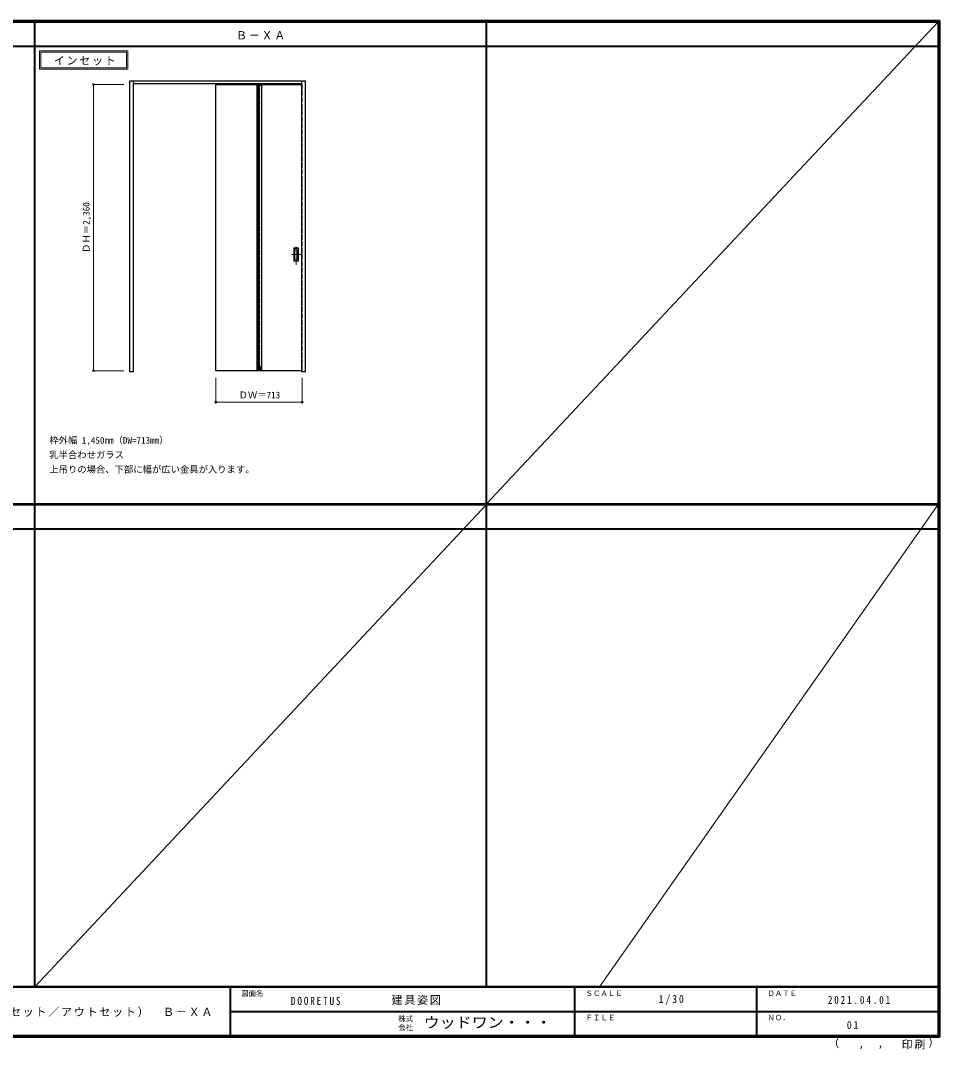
# Model space of a CAD drawing. Units: millimetres, scale not verified. Extents: x -6000 to 5700, y -4307 to 4175.
# Drawn here: x -1880 to 5700, y -4307 to 4175 of the extents above; entities that cross this region are included whole.
import ezdxf
from ezdxf.enums import TextEntityAlignment as Align

# ---------------------------------------------------------------- set-up
doc = ezdxf.new("R2010")
doc.units = ezdxf.units.MM
doc.header["$LTSCALE"] = 30
doc.header["$PDMODE"] = 32
doc.header["$PDSIZE"] = 15
doc.linetypes.add('CHAIN1', pattern=[8, 5, -1, 1, -1])
doc.linetypes.add('DASHED1', pattern=[1.8, 1.2, -0.6])
for name, color, linetype, lineweight in [('0-2_扉', 3, 'Continuous', 25), ('0-3_仕上げ', 4, 'DASHED1', 9), ('0-4_枠', 3, 'Continuous', 25), ('0-6_引手', 7, 'Continuous', 18), ('0-A_文字', 7, 'Continuous', 18), ('0-B_寸法', 4, 'Continuous', 9), ('0-F', 7, 'Continuous', 18), ('F-1_枠', 6, 'Continuous', 40)]:
    doc.layers.add(name, color=color, linetype=linetype, lineweight=lineweight)
doc.layers.add('F-A_文字', color=7, linetype='Continuous')
doc.styles.add('ＭＳ ゴシック', font='')
doc.styles.get('ＭＳ ゴシック').set_extended_font_data('MS Gothic')

msp = doc.modelspace()

# ---------------------------------------------------------------- linework, layer by layer
at = {"layer": '0-2_扉', "color": 4, "linetype": 'DASHED1', "lineweight": 9}
for p, q in [((440.52, 3648.75), (443.52, 3648.75)), ((443.52, 3648.75), (443.52, 1288.75)), ((443.52, 1288.75), (440.52, 1288.75))]:
    msp.add_line(p, q, dxfattribs=at)
at = {"layer": '0-2_扉'}
msp.add_lwpolyline([(440.52, 1288.75), (-269.48, 1288.75), (-269.48, 3648.75), (440.52, 3648.75)], dxfattribs=at)
at = {"layer": '0-3_仕上げ', "color": 3, "linetype": 'Continuous', "lineweight": 25}
for p, q in [((68.02, 3648.75), (68.02, 1288.75)), ((106.02, 3648.75), (106.02, 1288.75))]:
    msp.add_line(p, q, dxfattribs=at)
at = {"layer": '0-3_仕上げ', "color": 7, "linetype": 'Continuous', "lineweight": 18}
for p, q in [((68.02, 3640.75), (106.02, 3640.75)), ((68.02, 1296.75), (106.02, 1296.75))]:
    msp.add_line(p, q, dxfattribs=at)
at = {"layer": '0-3_仕上げ'}
for p, q in [((68.02, 3635.64), (73.13, 3640.75)), ((68.02, 3625.74), (83.03, 3640.75)), ((68.02, 3615.84), (92.93, 3640.75)), ((68.02, 3605.94), (102.83, 3640.75)), ((68.02, 3596.04), (106.02, 3634.04)), ((68.02, 3586.14), (106.02, 3624.14)), ((68.02, 3576.24), (106.02, 3614.24)), ((68.02, 3566.34), (106.02, 3604.34)), ((68.02, 3556.44), (106.02, 3594.44)), ((68.02, 3546.54), (106.02, 3584.54)), ((68.02, 3536.64), (106.02, 3574.64)), ((68.02, 3526.74), (106.02, 3564.74)), ((68.02, 3516.84), (106.02, 3554.84)), ((68.02, 3506.94), (106.02, 3544.94)), ((68.02, 3497.04), (106.02, 3535.04)), ((68.02, 3487.14), (106.02, 3525.14)), ((68.02, 3477.24), (106.02, 3515.24)), ((68.02, 3467.35), (106.02, 3505.35)), ((68.02, 3457.45), (106.02, 3495.45)), ((68.02, 3447.55), (106.02, 3485.55)), ((68.02, 3437.65), (106.02, 3475.65)), ((68.02, 3427.75), (106.02, 3465.75)), ((68.02, 3417.85), (106.02, 3455.85)), ((68.02, 3407.95), (106.02, 3445.95)), ((68.02, 3398.05), (106.02, 3436.05)), ((68.02, 3388.15), (106.02, 3426.15)), ((68.02, 3378.25), (106.02, 3416.25)), ((68.02, 3368.35), (106.02, 3406.35)), ((68.02, 3358.45), (106.02, 3396.45)), ((68.02, 3348.55), (106.02, 3386.55)), ((68.02, 3338.65), (106.02, 3376.65)), ((68.02, 3328.75), (106.02, 3366.75)), ((68.02, 3318.85), (106.02, 3356.85)), ((68.02, 3308.95), (106.02, 3346.95)), ((68.02, 3299.05), (106.02, 3337.05)), ((68.02, 3289.15), (106.02, 3327.15)), ((68.02, 3279.25), (106.02, 3317.25)), ((68.02, 3269.36), (106.02, 3307.36)), ((68.02, 3259.46), (106.02, 3297.46)), ((68.02, 3249.56), (106.02, 3287.56)), ((68.02, 3239.66), (106.02, 3277.66)), ((68.02, 3229.76), (106.02, 3267.76)), ((68.02, 3219.86), (106.02, 3257.86)), ((68.02, 3209.96), (106.02, 3247.96)), ((68.02, 3200.06), (106.02, 3238.06)), ((68.02, 3190.16), (106.02, 3228.16)), ((68.02, 3180.26), (106.02, 3218.26)), ((68.02, 3170.36), (106.02, 3208.36)), ((68.02, 3160.46), (106.02, 3198.46)), ((68.02, 3150.56), (106.02, 3188.56)), ((68.02, 3140.66), (106.02, 3178.66)), ((68.02, 3130.76), (106.02, 3168.76)), ((68.02, 3120.86), (106.02, 3158.86)), ((68.02, 3110.96), (106.02, 3148.96)), ((68.02, 3101.06), (106.02, 3139.06)), ((68.02, 3091.16), (106.02, 3129.16)), ((68.02, 3081.27), (106.02, 3119.27)), ((68.02, 3071.37), (106.02, 3109.37)), ((68.02, 3061.47), (106.02, 3099.47)), ((68.02, 3051.57), (106.02, 3089.57)), ((68.02, 3041.67), (106.02, 3079.67)), ((68.02, 3031.77), (106.02, 3069.77)), ((68.02, 3021.87), (106.02, 3059.87)), ((68.02, 3011.97), (106.02, 3049.97)), ((68.02, 3002.07), (106.02, 3040.07)), ((68.02, 2992.17), (106.02, 3030.17)), ((68.02, 2982.27), (106.02, 3020.27)), ((68.02, 2972.37), (106.02, 3010.37)), ((68.02, 2962.47), (106.02, 3000.47)), ((68.02, 2952.57), (106.02, 2990.57)), ((68.02, 2942.67), (106.02, 2980.67)), ((68.02, 2932.77), (106.02, 2970.77)), ((68.02, 2922.87), (106.02, 2960.87)), ((68.02, 2912.97), (106.02, 2950.97)), ((68.02, 2903.07), (106.02, 2941.07)), ((68.02, 2893.17), (106.02, 2931.17)), ((68.02, 2883.28), (106.02, 2921.28)), ((68.02, 2873.38), (106.02, 2911.38)), ((68.02, 2863.48), (106.02, 2901.48)), ((68.02, 2853.58), (106.02, 2891.58)), ((68.02, 2843.68), (106.02, 2881.68)), ((68.02, 2833.78), (106.02, 2871.78)), ((68.02, 2823.88), (106.02, 2861.88)), ((68.02, 2813.98), (106.02, 2851.98)), ((68.02, 2804.08), (106.02, 2842.08)), ((68.02, 2794.18), (106.02, 2832.18)), ((68.02, 2784.28), (106.02, 2822.28)), ((68.02, 2774.38), (106.02, 2812.38)), ((68.02, 2764.48), (106.02, 2802.48)), ((68.02, 2754.58), (106.02, 2792.58)), ((68.02, 2744.68), (106.02, 2782.68)), ((68.02, 2734.78), (106.02, 2772.78)), ((68.02, 2724.88), (106.02, 2762.88)), ((68.02, 2714.98), (106.02, 2752.98)), ((68.02, 2705.08), (106.02, 2743.08)), ((68.02, 2695.18), (106.02, 2733.18)), ((68.02, 2685.29), (106.02, 2723.29)), ((68.02, 2675.39), (106.02, 2713.39)), ((68.02, 2665.49), (106.02, 2703.49)), ((68.02, 2655.59), (106.02, 2693.59)), ((68.02, 2645.69), (106.02, 2683.69)), ((68.02, 2635.79), (106.02, 2673.79)), ((68.02, 2625.89), (106.02, 2663.89)), ((68.02, 2615.99), (106.02, 2653.99)), ((68.02, 2606.09), (106.02, 2644.09)), ((68.02, 2596.19), (106.02, 2634.19)), ((68.02, 2586.29), (106.02, 2624.29)), ((68.02, 2576.39), (106.02, 2614.39)), ((68.02, 2566.49), (106.02, 2604.49)), ((68.02, 2556.59), (106.02, 2594.59)), ((68.02, 2546.69), (106.02, 2584.69)), ((68.02, 2536.79), (106.02, 2574.79)), ((68.02, 2526.89), (106.02, 2564.89)), ((68.02, 2516.99), (106.02, 2554.99)), ((68.02, 2507.09), (106.02, 2545.09)), ((68.02, 2497.19), (106.02, 2535.19)), ((68.02, 2487.3), (106.02, 2525.3)), ((68.02, 2477.4), (106.02, 2515.4)), ((68.02, 2467.5), (106.02, 2505.5)), ((68.02, 2457.6), (106.02, 2495.6)), ((68.02, 2447.7), (106.02, 2485.7)), ((68.02, 2437.8), (106.02, 2475.8)), ((68.02, 2427.9), (106.02, 2465.9)), ((68.02, 2418), (106.02, 2456)), ((68.02, 2408.1), (106.02, 2446.1)), ((68.02, 2398.2), (106.02, 2436.2)), ((68.02, 2388.3), (106.02, 2426.3)), ((68.02, 2378.4), (106.02, 2416.4)), ((68.02, 2368.5), (106.02, 2406.5)), ((68.02, 2358.6), (106.02, 2396.6)), ((68.02, 2348.7), (106.02, 2386.7)), ((68.02, 2338.8), (106.02, 2376.8)), ((68.02, 2328.9), (106.02, 2366.9)), ((68.02, 2319), (106.02, 2357)), ((68.02, 2309.1), (106.02, 2347.1)), ((68.02, 2299.2), (106.02, 2337.2)), ((68.02, 2289.31), (106.02, 2327.31)), ((68.02, 2279.41), (106.02, 2317.41)), ((68.02, 2269.51), (106.02, 2307.51)), ((68.02, 2259.61), (106.02, 2297.61)), ((68.02, 2249.71), (106.02, 2287.71)), ((68.02, 2239.81), (106.02, 2277.81)), ((68.02, 2229.91), (106.02, 2267.91)), ((68.02, 2220.01), (106.02, 2258.01)), ((68.02, 2210.11), (106.02, 2248.11)), ((68.02, 2200.21), (106.02, 2238.21)), ((68.02, 2190.31), (106.02, 2228.31)), ((68.02, 2180.41), (106.02, 2218.41)), ((68.02, 2170.51), (106.02, 2208.51)), ((68.02, 2160.61), (106.02, 2198.61)), ((68.02, 2150.71), (106.02, 2188.71)), ((68.02, 2140.81), (106.02, 2178.81)), ((68.02, 2130.91), (106.02, 2168.91)), ((68.02, 2121.01), (106.02, 2159.01)), ((68.02, 2111.11), (106.02, 2149.11)), ((68.02, 2101.22), (106.02, 2139.22)), ((68.02, 2091.32), (106.02, 2129.32)), ((68.02, 2081.42), (106.02, 2119.42)), ((68.02, 2071.52), (106.02, 2109.52)), ((68.02, 2061.62), (106.02, 2099.62)), ((68.02, 2051.72), (106.02, 2089.72)), ((68.02, 2041.82), (106.02, 2079.82)), ((68.02, 2031.92), (106.02, 2069.92)), ((68.02, 2022.02), (106.02, 2060.02)), ((68.02, 2012.12), (106.02, 2050.12)), ((68.02, 2002.22), (106.02, 2040.22)), ((68.02, 1992.32), (106.02, 2030.32)), ((68.02, 1982.42), (106.02, 2020.42)), ((68.02, 1972.52), (106.02, 2010.52)), ((68.02, 1962.62), (106.02, 2000.62)), ((68.02, 1952.72), (106.02, 1990.72)), ((68.02, 1942.82), (106.02, 1980.82)), ((68.02, 1932.92), (106.02, 1970.92)), ((68.02, 1923.02), (106.02, 1961.02)), ((68.02, 1913.12), (106.02, 1951.12)), ((68.02, 1903.23), (106.02, 1941.23)), ((68.02, 1893.33), (106.02, 1931.33)), ((68.02, 1883.43), (106.02, 1921.43)), ((68.02, 1873.53), (106.02, 1911.53)), ((68.02, 1863.63), (106.02, 1901.63)), ((68.02, 1853.73), (106.02, 1891.73)), ((68.02, 1843.83), (106.02, 1881.83)), ((68.02, 1833.93), (106.02, 1871.93)), ((68.02, 1824.03), (106.02, 1862.03)), ((68.02, 1814.13), (106.02, 1852.13)), ((68.02, 1804.23), (106.02, 1842.23)), ((68.02, 1794.33), (106.02, 1832.33)), ((68.02, 1784.43), (106.02, 1822.43)), ((68.02, 1774.53), (106.02, 1812.53)), ((68.02, 1764.63), (106.02, 1802.63)), ((68.02, 1754.73), (106.02, 1792.73)), ((68.02, 1744.83), (106.02, 1782.83)), ((68.02, 1734.93), (106.02, 1772.93)), ((68.02, 1725.03), (106.02, 1763.03)), ((68.02, 1715.13), (106.02, 1753.13)), ((68.02, 1705.24), (106.02, 1743.24)), ((68.02, 1695.34), (106.02, 1733.34)), ((68.02, 1685.44), (106.02, 1723.44)), ((68.02, 1675.54), (106.02, 1713.54)), ((68.02, 1665.64), (106.02, 1703.64)), ((68.02, 1655.74), (106.02, 1693.74)), ((68.02, 1645.84), (106.02, 1683.84)), ((68.02, 1635.94), (106.02, 1673.94)), ((68.02, 1626.04), (106.02, 1664.04)), ((68.02, 1616.14), (106.02, 1654.14)), ((68.02, 1606.24), (106.02, 1644.24)), ((68.02, 1596.34), (106.02, 1634.34)), ((68.02, 1586.44), (106.02, 1624.44)), ((68.02, 1576.54), (106.02, 1614.54)), ((68.02, 1566.64), (106.02, 1604.64)), ((68.02, 1556.74), (106.02, 1594.74)), ((68.02, 1546.84), (106.02, 1584.84)), ((68.02, 1536.94), (106.02, 1574.94)), ((68.02, 1527.04), (106.02, 1565.04)), ((68.02, 1517.14), (106.02, 1555.14)), ((68.02, 1507.25), (106.02, 1545.25)), ((68.02, 1497.35), (106.02, 1535.35)), ((68.02, 1487.45), (106.02, 1525.45)), ((68.02, 1477.55), (106.02, 1515.55)), ((68.02, 1467.65), (106.02, 1505.65)), ((68.02, 1457.75), (106.02, 1495.75)), ((68.02, 1447.85), (106.02, 1485.85)), ((68.02, 1437.95), (106.02, 1475.95)), ((68.02, 1428.05), (106.02, 1466.05)), ((68.02, 1418.15), (106.02, 1456.15)), ((68.02, 1408.25), (106.02, 1446.25)), ((68.02, 1398.35), (106.02, 1436.35)), ((68.02, 1388.45), (106.02, 1426.45)), ((68.02, 1378.55), (106.02, 1416.55)), ((68.02, 1368.65), (106.02, 1406.65)), ((68.02, 1358.75), (106.02, 1396.75)), ((68.02, 1348.85), (106.02, 1386.85)), ((68.02, 1338.95), (106.02, 1376.95)), ((68.02, 1329.05), (106.02, 1367.05)), ((68.02, 1319.15), (106.02, 1357.15)), ((68.02, 1309.26), (106.02, 1347.26)), ((68.02, 1299.36), (106.02, 1337.36)), ((75.31, 1296.75), (106.02, 1327.46)), ((85.21, 1296.75), (106.02, 1317.56)), ((95.11, 1296.75), (106.02, 1307.66))]:
    msp.add_line(p, q, dxfattribs=at)
at = {"layer": '0-4_枠'}
for p, q in [((-979.48, 3679.25), (470.52, 3679.25)), ((-949.48, 1279.25), (-949.48, 3679.25)), ((-949.48, 3656.25), (440.52, 3656.25)), ((440.52, 1279.25), (440.52, 3679.25)), ((470.52, 1279.25), (470.52, 3679.25)), ((470.52, 1279.25), (440.52, 1279.25))]:
    msp.add_line(p, q, dxfattribs=at)
msp.add_lwpolyline([(-949.48, 1279.25), (-979.48, 1279.25), (-979.48, 3679.25)], dxfattribs=at)
at = {"layer": '0-6_引手'}
for p, q in [((411.52, 2301.25), (373.52, 2301.25)), ((373.52, 2191.25), (373.52, 2301.25)), ((411.52, 2191.25), (411.52, 2301.25)), ((405.02, 2285.25), (380.02, 2285.25)), ((380.02, 2207.25), (380.02, 2285.25)), ((405.02, 2207.25), (380.02, 2207.25)), ((405.02, 2207.25), (405.02, 2285.25)), ((411.52, 2191.25), (373.52, 2191.25))]:
    msp.add_line(p, q, dxfattribs=at)
at = {"layer": '0-6_引手', "linetype": 'DASHED1'}
for p, q in [((376.52, 2195.25), (376.52, 2297.25)), ((408.52, 2195.25), (376.52, 2195.25))]:
    msp.add_line(p, q, dxfattribs=at)
at = {"layer": '0-6_引手', "linetype": 'CHAIN1'}
for p, q in [((392.52, 2161.02), (392.52, 2331.87)), ((430.59, 2246.25), (358.08, 2246.25))]:
    msp.add_line(p, q, dxfattribs=at)
at = {"layer": '0-6_引手', "linetype": 'DASHED1'}
msp.add_lwpolyline([(408.52, 2195.25), (408.52, 2297.25), (376.52, 2297.25)], dxfattribs=at)
at = {"layer": '0-A_文字'}
for p, q in [((-1723.33, 3925), (-1723.33, 3775)), ((-1713.33, 3915), (-1713.33, 3785)), ((-1713.33, 3915), (-1006.38, 3915)), ((-1006.38, 3915), (-1006.38, 3785)), ((-1723.33, 3775), (-996.38, 3775)), ((-1713.33, 3785), (-1006.38, 3785))]:
    msp.add_line(p, q, dxfattribs=at)
msp.add_lwpolyline([(-1723.33, 3925), (-996.38, 3925), (-996.38, 3775)], dxfattribs=at)
at = {"layer": '0-B_寸法'}
for p, q in [((-1279.48, 3648.75), (-1029.48, 3648.75)), ((-1279.48, 3648.75), (-1279.48, 1288.75)), ((-1279.48, 1288.75), (-1029.48, 1288.75)), ((-269.48, 1029.25), (-269.48, 1229.25)), ((443.52, 1029.25), (443.52, 1229.25)), ((-269.48, 1029.25), (443.52, 1029.25))]:
    msp.add_line(p, q, dxfattribs=at)
at = {"layer": '0-B_寸法', "color": 7}
for p in [(-1279.48, 3648.75), (-1279.48, 1288.75), (-269.48, 1029.25), (443.52, 1029.25)]:
    msp.add_point(p, dxfattribs=at)
at = {"layer": '0-F'}
for p, q in [((5690, 4165), (1963.33, 190.5)), ((1963.33, 184.5), (-1763.33, -3790)), ((2895, -3790), (5690, 184.5))]:
    msp.add_line(p, q, dxfattribs=at)
at = {"layer": 'F-1_枠'}
for p, q in [((-6000, 4175), (5700, 4175)), ((-6000, 4170), (5700, 4170)), ((-6000, 4165), (5700, 4165)), ((-1763.33, -3790), (-1763.33, 4175)), ((1963.33, -3790), (1963.33, 4175)), ((5690, 4175), (5690, -4205)), ((5695, 4175), (5695, -4205)), ((5700, 4175), (5700, -4205)), ((-6000, 3965), (5700, 3965)), ((-6000, 190.5), (5700, 190.5)), ((-6000, 187.5), (5700, 187.5)), ((-6000, 184.5), (5700, 184.5)), ((-6000, -15.5), (5700, -15.5)), ((5700, -3790), (-6000, -3790)), ((5700, -3795), (-6000, -3795)), ((-150, -3795), (-150, -4195)), ((2690, -3795), (2690, -4195)), ((4190, -3795), (4190, -4195)), ((-150, -3995), (5690, -3995.01)), ((5700, -4195), (-6000, -4195)), ((5700, -4200), (-6000, -4200)), ((5700, -4205), (-6000, -4205))]:
    msp.add_line(p, q, dxfattribs=at)

# ---------------------------------------------------------------- texts
at = {"layer": '0-A_文字', "style": 'ＭＳ ゴシック'}
for s, p in [('枠外幅 1,450mm（DW=713mm）', (-1643.33, 670.5)), ('乳半合わせガラス', (-1643.33, 550.5)), ('上吊りの場合、下部に幅が広い金具が入ります。', (-1643.33, 430.5))]:
    msp.add_text(s, height=54.99, dxfattribs=at).set_placement(p, align=Align.BOTTOM_LEFT)
at = {"layer": '0-A_文字', "char_height": 65.98, "attachment_point": 7, "style": 'ＭＳ ゴシック'}
for s, insert in [('\\T1.17;Ｂ－ＸＡ', (-102.5, 4020)), ('\\T1.17;インセット', (-1606.17, 3805))]:
    msp.add_mtext(s, dxfattribs=dict(at, insert=insert))
at = {"layer": '0-B_寸法', "color": 7, "style": 'ＭＳ ゴシック'}
msp.add_text('ＤＨ＝2,360', height=54.99, rotation=90, dxfattribs=at).set_placement((-1294.48, 2259.5), align=Align.BOTTOM_LEFT)
msp.add_text('ＤＷ＝713', height=54.99, dxfattribs=at).set_placement((-81.73, 1044.25), align=Align.BOTTOM_LEFT)
at = {"layer": 'F-A_文字', "style": 'ＭＳ ゴシック'}
for s, height, p in [('図面名', 43.99, (-60, -3880)), ('ＳＣＡＬＥ', 43.99, (2780, -3880)), ('ＤＡＴＥ', 43.99, (4280, -3880)), ('株式', 43.99, (1235, -4089)), ('ＦＩＬＥ', 43.99, (2780, -4080)), ('ＮＯ．', 43.99, (4280, -4080)), ('会社', 43.99, (1235, -4161)), ('（', 65.98, (4784.03, -4308.31)), ('）', 65.98, (5608.4, -4304.13)), (',', 65.98, (5031.28, -4308.31)), (',', 65.98, (5190.2, -4305.53))]:
    msp.add_text(s, height=height, dxfattribs=at).set_placement(p, align=Align.BOTTOM_LEFT)
at = {"layer": 'F-A_文字', "style": 'ＭＳ ゴシック', "width": 1.1}
msp.add_text('ウッドワン・・・', height=87.98, dxfattribs=at).set_placement((1445, -4155), align=Align.BOTTOM_LEFT)
at = {"layer": 'F-A_文字', "char_height": 65.98, "attachment_point": 7, "style": 'ＭＳ ゴシック'}
for s, insert in [('\\T1.39;\\W0.85;DOORETUS', (350, -3940.79)), ('\\T1.17;建具姿図', (1180.42, -3940)), ('\\T1.38;\\W0.9;1/30', (3383.75, -3940)), ('\\T1.39;\\W0.85;2021.04.01', (4778.75, -3932.5)), ('\\T1.17;ドレタス\u3000天井ジャストシリーズ\u3000片引き戸\u3000上吊りタイプ\u3000（インセット／アウトセット）\u3000Ｂ－ＸＡ', (-5231.43, -4040)), ('\\T1.36;\\W0.9;01', (4936.25, -4140)), ('\\T1.17;印刷', (5388.15, -4306.92))]:
    msp.add_mtext(s, dxfattribs=dict(at, insert=insert))

doc.saveas('drawing.dxf')
